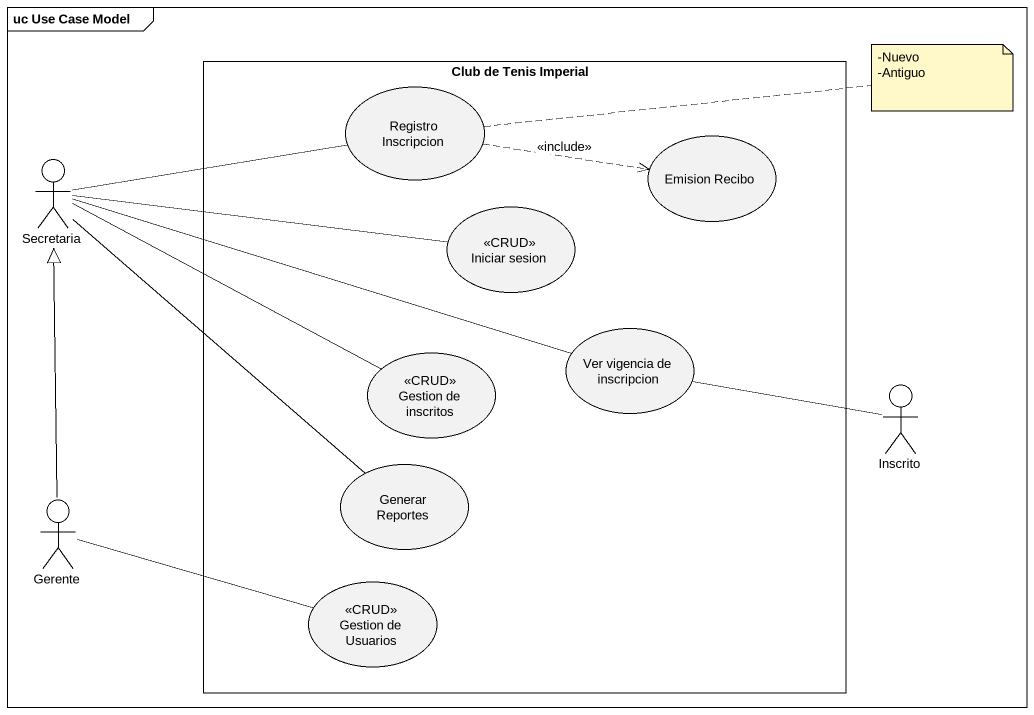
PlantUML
@startuml
mainframe uc Use Case Model
rectangle "Club de Tenis Imperial" as Club_de_Tenis_Imperial {
  usecase "Registro Inscripcion" as Registro_Inscripcion
  usecase "Emision Recibo" as Emision_Recibo
  usecase "Iniciar sesion" as Iniciar_sesion <<CRUD>>
  usecase "Ver vigencia de inscripcion" as Ver_vigencia_de_inscripcion
  usecase "Gestion de inscritos" as Gestion_de_inscritos <<CRUD>>
  usecase "Generar Reportes" as Generar_Reportes
  usecase "Gestion de Usuarios" as Gestion_de_Usuarios <<CRUD>>
}
actor Secretaria
actor Inscrito
actor Gerente
Registro_Inscripcion .right.> Emision_Recibo : <<include>>
Secretaria -right- Registro_Inscripcion
Secretaria -right- Iniciar_sesion
Secretaria -right- Ver_vigencia_de_inscripcion
Secretaria -right- Gestion_de_inscritos
Secretaria -- Generar_Reportes
Inscrito -left- Ver_vigencia_de_inscripcion
Gerente -up-|> Secretaria
Gerente -right- Gestion_de_Usuarios
note right of Registro_Inscripcion
  -Nuevo
  -Antiguo
end note
@enduml
